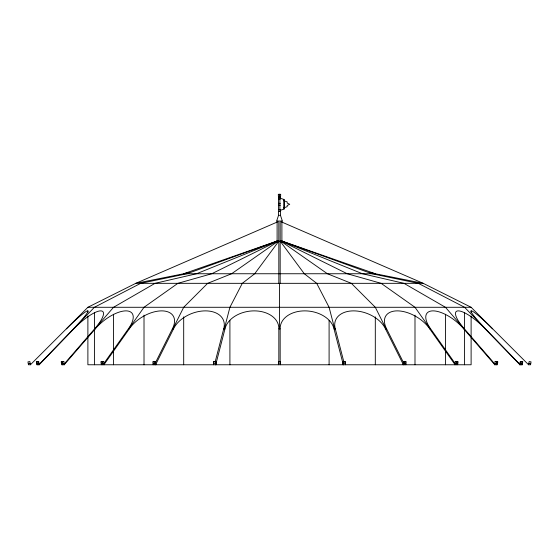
<?xml version="1.0" encoding="UTF-8"?>
<svg xmlns="http://www.w3.org/2000/svg" width="559" height="559" viewBox="0 0 559 559"><rect width="100%" height="100%" fill="white"/><g stroke="black" fill="none" stroke-linecap="round" stroke-linejoin="round"><path stroke-width="0.84" d="M343.023 364.768L343.17 361.561L345.511 361.89L345.378 364.768M343.526 364.768L343.659 361.89L343.17 361.561M403.179 364.768L403.458 361.561L406.065 361.89L405.806 364.768M404.15 364.768L404.402 361.89L403.458 361.561M454.9 364.768L455.299 361.561L457.989 361.89L457.632 364.768M456.277 364.768L456.633 361.89L457.989 361.89M495.162 361.561L494.673 364.768L497.314 364.768L497.755 361.89L495.162 361.561L497.755 361.89M496.357 364.768L496.797 361.89M520.904 361.561L520.324 361.561L519.779 364.768L522.239 364.768L522.728 361.89L520.82 361.561L520.604 362.819M519.863 364.768L520.408 361.561M521.659 364.768L522.148 361.89L522.728 361.89M522.155 364.768L522.644 361.89M528.597 364.768L529.163 361.561L531.05 361.89L530.54 364.768L528.597 364.768L471.111 307.282L423.212 283.329L281.1 221.748M215.061 362.26L223.712 328.839A27.223 17.86 -21.1 0 0 205.439 310.874A27.223 17.86 -21.1 0 0 173.535 328.839L172.389 328.839A27.223 15.338 -31.6 0 0 161.684 310.874A27.223 15.338 -31.6 0 0 129.304 328.839L103.897 364.768M224.327 328.839L229.91 307.282L242.306 283.329L254.708 273.749L278.759 241.222M215.697 364.768L224.998 328.839A27.223 19.167 -7.5 0 1 254.24 310.874A27.223 19.167 -7.5 0 1 278.836 328.839L280.164 328.839A27.223 19.167 7.5 0 1 304.76 310.874A27.223 19.167 7.5 0 1 334.009 328.839L335.295 328.839A27.223 17.86 21.1 0 1 353.567 310.874A27.223 17.86 21.1 0 1 385.465 328.839L386.618 328.839A27.223 15.338 31.6 0 1 397.316 310.874A27.223 15.338 31.6 0 1 429.703 328.839L455.11 364.768M284.077 209.08L284.077 199.5L280.457 198.305L279.898 197.103L279.898 211.477L280.457 210.282L284.077 209.08L284.077 199.5M280.45 198.759L280.45 196.146L278.55 196.146L278.55 215.313L276.628 221.057L282.379 221.057L280.45 215.313L280.45 210.086M155.199 363.203L172.389 328.839M172.92 328.839L183.694 307.282L207.648 283.329L231.601 273.749L278.068 241.222M155.577 364.768L173.535 328.839M103.457 364.063L128.36 328.839A27.223 11.767 -38.7 0 0 125.957 310.874A27.223 11.767 -38.7 0 0 95.303 328.839L64.187 364.768M128.766 328.839L144.012 307.282L177.881 283.329L211.756 273.749L277.467 241.222M64.089 364.112L94.639 328.839A27.223 7.4 -43 0 0 100.697 310.874A27.223 7.4 -43 0 0 73.851 328.839L39.151 364.768M94.89 328.839L113.561 307.282L155.046 283.329L196.53 273.749L277.012 241.222M38.809 364.768L73.508 328.839A27.223 2.522 -45 0 0 87.623 310.874A27.223 2.522 -45 0 0 66.423 328.839L66.332 328.839M73.599 328.839L94.415 307.282L140.686 283.329L186.958 273.749L276.726 241.222M30.41 364.768L29.837 361.561L27.95 361.89L28.467 364.768L30.41 364.768L87.889 307.282L135.795 283.329L277.907 221.748M213.622 364.768L213.496 361.89L213.978 361.561L215.83 361.561L215.977 364.768M213.496 361.89L215.83 361.561M215.921 363.448L213.58 363.776M153.194 364.768L152.942 361.89L153.886 361.561L155.542 361.561L155.828 364.768M152.942 361.89L155.542 361.561M155.709 363.448L153.11 363.776M281.142 240.789L375.306 273.749L183.694 273.749L277.865 240.789M283.734 207.885L287.172 206.69L287.186 205.488L289.73 204.294L287.186 203.092L287.172 201.897L283.734 200.702M101.375 364.768L101.011 361.89L102.346 361.561L103.701 361.561L104.107 364.768M101.011 361.89L103.701 361.561M103.939 363.448L101.249 363.776M183.694 273.749L189.634 272.415M61.252 361.89L63.845 361.561L64.334 364.768L61.693 364.768L61.252 361.89L63.845 361.561M64.131 363.448L61.539 363.776M186.259 273.239L135.795 283.329L423.212 283.329L371.029 272.897M36.363 361.89L38.683 361.561L39.228 364.768L36.852 364.768L36.363 361.89L38.683 361.561M39.004 363.448L36.684 363.776M28.285 363.776L30.172 363.448M278.627 194.232L280.38 194.232M278.214 194.616L280.786 194.616M278.214 195.769L280.786 195.769M278.361 197.103L280.653 197.103M278.361 199.025L280.387 199.025M278.361 203.336L280.387 203.336M278.361 205.251L280.387 205.251M278.361 209.562L280.387 209.562M278.361 211.477L280.653 211.477M278.55 215.313L280.45 215.313M276.628 241.222L282.379 241.222M87.889 307.282L471.111 307.282M94.639 328.839L95.303 328.839M128.36 328.839L129.304 328.839M223.712 328.839L224.998 328.839M429.703 328.839L430.64 328.839L455.55 364.063M430.64 328.839A27.223 11.767 38.7 0 1 433.043 310.874A27.223 11.767 38.7 0 1 463.704 328.839L464.368 328.839L494.918 364.112M464.368 328.839A27.223 7.4 43 0 1 458.303 310.874A27.223 7.4 43 0 1 485.149 328.839L485.582 328.839M492.668 328.839L492.584 328.839A27.223 2.522 45 0 0 471.384 310.874A27.223 2.522 45 0 0 485.491 328.839L520.282 364.768M278.543 361.89L280.457 361.89M343.659 361.89L345.511 361.89M404.402 361.89L406.065 361.89M278.543 363.776L280.457 363.776M345.427 363.776L343.086 363.448M405.897 363.776L403.291 363.448M457.751 363.776L455.061 363.448M497.461 363.776L494.869 363.448M522.406 363.776L520.003 363.448M528.828 363.448L530.715 363.776M520.324 361.561L522.232 361.89M369.373 272.415L375.306 273.749M455.299 361.561L456.633 361.89M282.281 241.222L372.042 273.749L418.314 283.329L464.585 307.282L485.408 328.839M281.988 241.222L362.47 273.749L403.954 283.329L445.439 307.282L464.11 328.839M281.533 241.222L347.244 273.749L381.119 283.329L414.995 307.282L430.234 328.839M280.939 241.222L327.406 273.749L351.359 283.329L375.306 307.282L386.087 328.839M485.149 328.839L519.94 364.768M463.704 328.839L494.82 364.768M280.248 241.222L304.299 273.749L316.694 283.329L329.097 307.282L334.673 328.839M386.618 328.839L403.801 363.203M385.465 328.839L403.43 364.768M335.295 328.839L343.946 362.26M334.009 328.839L343.31 364.768M38.187 361.561L38.396 362.819M36.859 361.89L37.348 364.768M62.21 361.89L62.65 364.768M102.367 361.89L102.73 364.768M154.598 361.89L154.857 364.768M215.341 361.89L215.474 364.768M471.111 310.769L471.111 312.509M471.111 315.996L471.111 364.768L87.889 364.768L87.889 315.996M464.585 312.509L464.585 364.768M445.439 314.249L445.439 364.768M414.995 315.122L414.995 364.768M375.306 316.862L375.306 364.768M329.097 320.349L329.097 364.768M281.897 221.057L281.897 241.963M280.457 364.768L280.457 361.561L278.543 361.561L278.543 364.768M280.171 221.923L280.171 283.329M280.164 328.839L280.164 362.204M279.5 283.329L279.5 328.839M278.829 221.923L278.829 283.329M278.836 328.839L278.836 362.204M277.103 221.057L277.103 241.963M229.91 320.349L229.91 364.768M183.694 316.862L183.694 364.768M144.012 315.122L144.012 364.768M113.561 314.249L113.561 364.768M94.415 312.509L94.415 364.768M87.889 310.769L87.889 312.509"/></g></svg>
